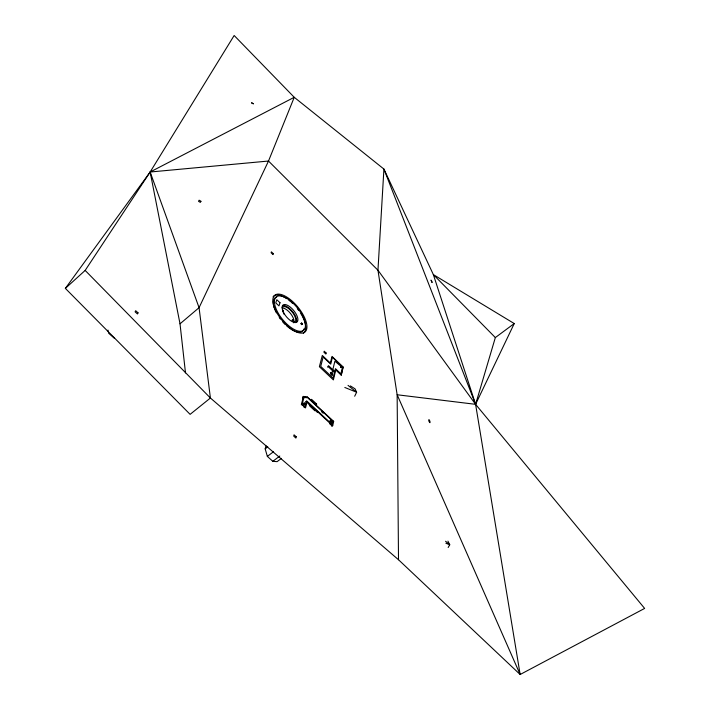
<?xml version="1.0" encoding="UTF-8"?>
<svg xmlns="http://www.w3.org/2000/svg" width="710" height="710" viewBox="0 0 710 710"><rect width="100%" height="100%" fill="white"/><g stroke="black" fill="none" stroke-linecap="round" stroke-linejoin="round"><path stroke-width="1.06" d="M282.536 311.796L282.811 309.906L283.432 311.53M293.141 319.917L292.112 320.405L292.564 320.831L293.141 319.917L292.174 320.112M292.564 320.831L293.026 320.423M331.774 426.408L332.688 425.725L333.673 421.42L307.439 397.032L303.516 396.42L302.602 397.13L306.534 397.733L307.439 397.032M329.44 423.524L331.02 424.997L331.934 424.305L332.688 421.012L307.439 397.556L304.058 397.067L303.152 397.769M332.023 425.334L332.759 422.104L333.673 421.42M343.134 366.999L341.235 375.182L335.759 369.999L333.38 379.921L319.376 366.706L322.305 355.444L330.354 363.076L332.005 356.411L343.134 366.999L341.235 375.182M341.661 367.194L341.057 365.978L340.596 366.342L341.19 367.558L341.661 367.194L341.057 365.978L341.19 367.558L341.785 366.662M341.297 366.857L341.421 366.316M327.603 367.168L328.49 365.65L334.756 371.578M309.959 405.339L309.782 406.031L314.929 410.806L315.107 410.105L308.841 404.434M332.688 425.725L307.084 401.975L305.513 407.922L301.43 404.15L303.516 396.42M304.83 404.309L304.208 402.978L303.543 403.963L304.333 404.691L304.83 404.309L304.208 402.978M304.856 407.638L306.587 400.786L331.934 424.305M304.439 403.946L304.599 403.342M304.333 404.691L304.989 403.715M301.262 404.86L302.176 404.159L304.058 397.067M301.848 323.911L301.998 323.405M301.75 324.639L302.362 323.751L301.626 323.05L301.164 323.423L301.75 324.639L302.362 323.751M281.453 458.358L277.104 461.642L272.835 461.314L267.351 456.406L265.185 448.862L266.072 445.862M495.34 337.57L475.593 404.327L520.146 674.5L644.636 608.417L475.593 404.327L377.96 270.226L268.504 161.037L150.147 172.015L65.364 288.384L190.111 414.356L210.409 398.017L199.066 307.678L150.147 172.015L234.158 35.5L294.242 97.297L383.915 169.069L433.348 274.584L475.593 404.327L397.139 394.76L377.96 270.226L383.915 169.069L475.593 404.327L514.244 323.556L433.348 274.584L495.34 337.57L514.244 323.556M301.005 323.938L301.626 323.05M354.68 396.233L356.624 392.248L355.08 388.876L350.42 385.912M448.17 547.499L449.741 544.756L447.939 541.135M65.364 288.384L85.164 270.421L150.147 172.015L294.242 97.297L268.504 161.037L199.066 307.678L180.02 323.822L185.496 372.91M340.933 366.511L340.463 366.875L341.315 367.026L340.596 366.342M302.868 398.896L303.782 398.186M303.543 403.963L304.04 403.582M306.17 402.676L307.084 401.975M304.084 407.478L304.998 406.768L302.176 404.159M265.185 448.862L267.785 446.865M267.351 456.406L273.457 451.755M272.835 461.314L279.802 456.033M332.83 420.639L331.925 421.323L332.759 422.104M331.783 421.704L332.688 421.012M445.889 543.248L449.741 544.756L445.56 541.269M344.82 387.474L356.624 392.248L348.042 385.37M251.491 103.012L253.461 103.864L251.775 102.675M341.359 366.582L334.871 361.221L331.739 374.099L330.39 372.821M398.505 559.737L397.139 394.76L520.146 674.5L398.505 559.737L210.409 398.017L85.164 270.421M114.612 338.51L108.674 333.23L107.973 330.097M303.702 403.36L304.492 404.096M321.612 411.738L323.192 413.211M305.673 401.496L307.261 402.961M315.968 411.046L317.556 412.51M328.233 366.671L334.508 372.608M301.475 323.565L302.211 324.266M301.164 323.423L301.901 324.133M283.556 313.518L283.893 314.086M282.66 310.802L283.592 312.391M150.147 172.015L180.02 323.822M282.394 307.971A9.709 4.242 50.6 0 1 290.825 313.873A9.709 4.242 50.6 0 1 293.718 322.819M273.093 296.736A23.758 10.348 50.6 0 1 286.707 298.635M288.917 300.232A23.758 10.348 50.6 0 1 290.381 301.43M291.109 302.061A23.758 10.348 50.6 0 1 292.547 303.392M297.312 308.637A23.758 10.348 50.6 0 1 298.555 310.261M300.791 313.58A23.758 10.348 50.6 0 1 301.794 315.258M302.247 316.092A23.758 10.348 50.6 0 1 303.285 333.274M303.942 328.934A21.584 9.407 50.6 0 1 291.641 329.582M290.843 329.067A21.584 9.407 50.6 0 1 286.742 325.917M285.402 324.683A21.584 9.407 50.6 0 1 282.784 321.967M280.361 319.012A21.584 9.407 50.6 0 1 279.243 317.485M276.376 312.799A21.584 9.407 50.6 0 1 276.687 297.002M282.953 305.531A11.023 4.801 50.6 0 1 292.396 311.37A11.023 4.801 50.6 0 1 296.531 321.87M282.154 307.608A9.718 4.233 50.6 0 1 292.555 312.471A9.718 4.233 50.6 0 1 293.523 322.509M428.982 419.876L428.946 421.367L429.923 422.707L429.967 421.207L428.982 419.876M331.108 372.404L330.691 374.099L332.298 375.617L332.715 373.921L331.108 372.404M331.481 421.349L331.25 422.361L329.955 421.154L330.185 420.142L331.481 421.349M342.522 366.892L340.906 373.824L335.457 368.65L333.167 378.164L320.725 366.413L323.165 356.988L330.718 364.15L332.413 357.281L342.522 366.892M316.624 404.061L316.456 404.753L311.344 400.005L311.521 399.313L316.624 404.061M326.121 353.012L325.855 354.059L323.929 352.231L324.204 351.184L326.121 353.012M296.221 436.792L295.884 438.079L293.718 436.109L294.064 434.822L296.221 436.792M279.997 302.744L278.959 305.895L275.755 302.851L276.82 299.718L279.997 302.744M273.314 253.692L272.986 254.588L271.078 252.742L271.406 251.846L273.314 253.692M138.033 312.835L137.456 313.971L135.113 311.85L135.699 310.714L138.033 312.835M200.93 201.303L200.326 202.394L198.525 201.294L199.128 200.202L200.93 201.303M431.609 281.045L431.014 280.113L432.097 282.553L431.609 281.045M274.22 307.244A23.776 10.331 50.6 0 0 303.578 332.768A23.776 10.331 50.6 0 0 291.837 300.818A23.776 10.331 50.6 0 0 274.22 307.244M282.482 309.853A11.023 4.793 50.6 0 0 295.91 322.553A11.023 4.793 50.6 0 0 291.597 308.246A11.023 4.793 50.6 0 0 282.482 309.853M275.631 307.678A21.593 9.39 50.6 0 0 302.274 331.029A21.593 9.39 50.6 0 0 291.81 302.087A21.593 9.39 50.6 0 0 275.631 307.678"/></g></svg>
